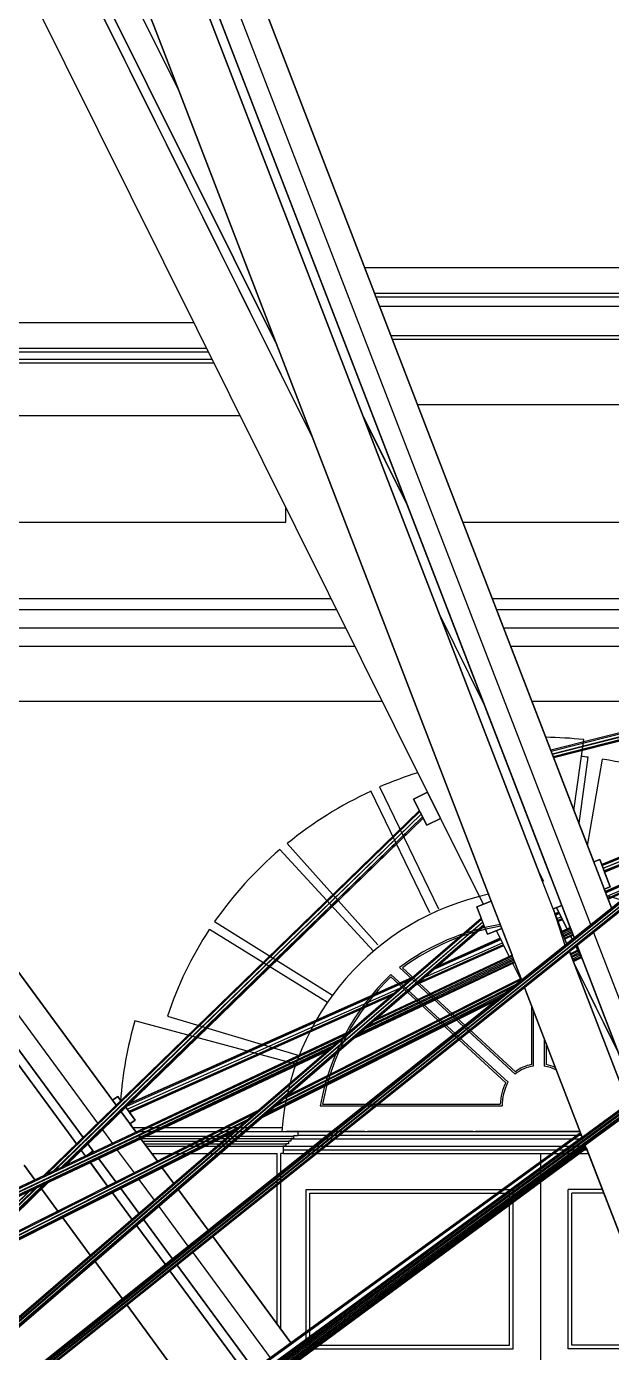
# Model space of a CAD drawing. Extents: x -43 to 90, y 6 to 81.
# Drawn here: x -23.584 to -21.988, y 70.085 to 73.705 of the extents above; entities that cross this region are included whole.
import ezdxf

# ---------------------------------------------------------------- set-up
doc = ezdxf.new("R2010")
doc.units = 0
doc.header["$LTSCALE"] = 0.1
doc.header["$MEASUREMENT"] = 0
doc.layers.add('cobertura nova', color=4, linetype='CONTINUOUS')
doc.layers.add('visto', color=9, linetype='CONTINUOUS')

msp = doc.modelspace()

# ---------------------------------------------------------------- linework, layer by layer
at = {"layer": 'cobertura nova'}
for p, q in [((-23.1703, 73.5334), (-23.4456, 74.0869)), ((-22.9007, 72.8339), (-23.5083, 74.0558)), ((-23.5083, 74.0558), (-22.9007, 72.8339)), ((-22.8045, 72.5844), (-23.495, 73.973)), ((-23.495, 73.973), (-22.8044, 72.5841)), ((-22.4898, 71.6145), (-23.6293, 73.9062)), ((-22.9856, 73.8872), (-21.9878, 71.2988)), ((-22.9856, 73.8872), (-21.9878, 71.2988)), ((-21.9878, 71.2988), (-22.9856, 73.8872)), ((-21.9878, 71.2988), (-22.9856, 73.8872)), ((-22.9856, 73.8872), (-21.9878, 71.2988)), ((-22.9856, 73.8872), (-21.9878, 71.2988)), ((-21.9878, 71.2988), (-22.9856, 73.8872)), ((-22.9856, 73.8872), (-21.9878, 71.2988)), ((-22.9856, 73.8872), (-21.9878, 71.2988)), ((-21.9878, 71.2988), (-22.9856, 73.8872)), ((-21.9878, 71.2988), (-22.9856, 73.8872)), ((-22.9856, 73.8872), (-22.0362, 71.4244)), ((-22.9856, 73.8872), (-22.0362, 71.4244)), ((-22.0362, 71.4244), (-22.9856, 73.8872)), ((-22.9856, 73.8872), (-22.0362, 71.4244)), ((-22.9856, 73.8872), (-22.0362, 71.4244)), ((-22.0362, 71.4244), (-22.9856, 73.8872)), ((-22.0362, 71.4244), (-22.9856, 73.8872)), ((-22.0362, 71.4244), (-22.9856, 73.8872)), ((-22.9856, 73.8872), (-22.0362, 71.4244)), ((-22.9856, 73.8872), (-22.0362, 71.4244)), ((-22.0362, 71.4244), (-22.9856, 73.8872)), ((-22.0362, 71.4244), (-22.9856, 73.8872)), ((-22.9856, 73.8872), (-22.0362, 71.4244)), ((-22.9856, 73.8872), (-22.0362, 71.4244)), ((-22.0362, 71.4244), (-22.9856, 73.8872)), ((-22.9856, 73.8872), (-22.0362, 71.4244)), ((-22.9856, 73.8872), (-22.0362, 71.4244)), ((-22.0362, 71.4244), (-22.9856, 73.8872)), ((-22.0362, 71.4244), (-22.9856, 73.8872)), ((-22.9856, 73.8872), (-22.0362, 71.4244)), ((-22.0362, 71.4244), (-22.9856, 73.8872)), ((-22.0362, 71.4244), (-22.9856, 73.8872)), ((-22.0362, 71.4244), (-22.9856, 73.8872)), ((-22.9856, 73.8872), (-22.0362, 71.4244)), ((-22.0362, 71.4244), (-22.9856, 73.8872)), ((-22.9856, 73.8872), (-21.9878, 71.2988)), ((-22.9856, 73.8872), (-22.0362, 71.4244)), ((-21.9878, 71.2988), (-22.9856, 73.8872)), ((-21.9878, 71.2988), (-22.9856, 73.8872)), ((-22.9856, 73.8872), (-21.9878, 71.2988)), ((-22.9856, 73.8872), (-21.9878, 71.2988)), ((-21.9878, 71.2988), (-22.9856, 73.8872)), ((-23.051, 73.862), (-22.0452, 71.253)), ((-22.0899, 71.2173), (-23.1019, 73.8424)), ((-22.1525, 71.3796), (-23.1019, 73.8424)), ((-23.1019, 73.8424), (-22.0899, 71.2173)), ((-23.1019, 73.8424), (-22.0899, 71.2173)), ((-22.0899, 71.2173), (-23.1019, 73.8424)), ((-23.1019, 73.8424), (-22.1525, 71.3796)), ((-23.2364, 73.7048), (-23.2652, 73.7794)), ((-23.2652, 73.7794), (-23.2364, 73.7048)), ((-23.2364, 73.7048), (-23.2652, 73.7794)), ((-22.1758, 71.3706), (-23.0964, 73.7587)), ((-23.0964, 73.7587), (-22.1758, 71.3706)), ((-22.3158, 71.3167), (-23.2364, 73.7048)), ((-22.3158, 71.3167), (-23.2364, 73.7048)), ((-23.2364, 73.7048), (-22.3158, 71.3167)), ((-22.3158, 71.3167), (-23.2364, 73.7048)), ((-23.3396, 70.7598), (-24.9133, 72.8995)), ((-23.3396, 70.7598), (-24.9133, 72.8995)), ((-23.3396, 70.7598), (-24.9133, 72.8995)), ((-24.9133, 72.8995), (-23.3396, 70.7598)), ((-24.9133, 72.8995), (-23.3396, 70.7598)), ((-24.9133, 72.8995), (-23.3495, 70.7732)), ((-24.9133, 72.8995), (-23.3495, 70.7732)), ((-24.9133, 72.8995), (-23.3396, 70.7598)), ((-23.3396, 70.7598), (-24.9133, 72.8995)), ((-24.9133, 72.8995), (-23.3396, 70.7598)), ((-24.9133, 72.8995), (-23.3396, 70.7598)), ((-23.3396, 70.7598), (-24.9133, 72.8995)), ((-23.3495, 70.7732), (-24.9133, 72.8995)), ((-23.3396, 70.7598), (-24.9132, 72.8995)), ((-23.3396, 70.7598), (-24.9132, 72.8995)), ((-24.9132, 72.8995), (-23.3396, 70.7598)), ((-24.9132, 72.8995), (-23.3396, 70.7598)), ((-23.3495, 70.7732), (-24.9132, 72.8995)), ((-24.9132, 72.8995), (-23.3495, 70.7732)), ((-24.9132, 72.8995), (-23.3495, 70.7732)), ((-24.9132, 72.8995), (-23.3495, 70.7732)), ((-23.3495, 70.7732), (-24.9132, 72.8995)), ((-24.9132, 72.8995), (-23.3495, 70.7732)), ((-23.3495, 70.7732), (-24.9132, 72.8995)), ((-23.3495, 70.7732), (-24.9132, 72.8995)), ((-24.9132, 72.8995), (-23.3495, 70.7732)), ((-24.9132, 72.8995), (-23.3495, 70.7732)), ((-24.9132, 72.8995), (-23.3495, 70.7732)), ((-24.9132, 72.8995), (-23.3495, 70.7732)), ((-23.3495, 70.7732), (-24.9132, 72.8995)), ((-24.9132, 72.8995), (-23.3495, 70.7732)), ((-24.9132, 72.8995), (-23.3495, 70.7732)), ((-23.3495, 70.7732), (-24.9132, 72.8995)), ((-23.3495, 70.7732), (-24.9132, 72.8995)), ((-24.9132, 72.8995), (-23.3495, 70.7732)), ((-23.3495, 70.7732), (-24.9132, 72.8995)), ((-23.3495, 70.7732), (-24.9132, 72.8995)), ((-24.9132, 72.8995), (-23.3495, 70.7732)), ((-23.3495, 70.7732), (-24.9132, 72.8995)), ((-24.9132, 72.8995), (-23.3495, 70.7732)), ((-24.9132, 72.8995), (-23.3495, 70.7732)), ((-23.3495, 70.7732), (-24.9132, 72.8995)), ((-23.3495, 70.7732), (-24.9132, 72.8995)), ((-23.3495, 70.7732), (-24.9132, 72.8995)), ((-24.9697, 72.858), (-23.3903, 70.7105)), ((-25.0136, 72.8257), (-23.4298, 70.6721)), ((-23.4298, 70.6721), (-25.0136, 72.8257)), ((-23.47, 70.6846), (-24.9864, 72.7464)), ((-24.9864, 72.7464), (-23.47, 70.6846)), ((-23.47, 70.6846), (-24.9864, 72.7464)), ((-24.9864, 72.7464), (-23.47, 70.6846)), ((-24.9863, 72.7465), (-23.47, 70.6846)), ((-23.47, 70.6846), (-24.9863, 72.7464)), ((-23.47, 70.6846), (-24.9863, 72.7464)), ((-24.9863, 72.7464), (-23.47, 70.6846)), ((-22.6654, 72.6406), (-22.5463, 72.4012)), ((-22.6654, 72.6406), (-22.5463, 72.4012)), ((-22.6654, 72.6406), (-22.5463, 72.4012)), ((-22.5463, 72.4012), (-22.6654, 72.6406)), ((-22.5463, 72.4012), (-22.6654, 72.6406)), ((-22.5463, 72.4012), (-22.6654, 72.6405)), ((-22.6653, 72.6405), (-22.5463, 72.4011)), ((-22.6653, 72.6405), (-22.5463, 72.4011)), ((-22.5463, 72.4011), (-22.6653, 72.6405)), ((-22.6653, 72.6405), (-22.5463, 72.4011)), ((-22.6653, 72.6405), (-22.5463, 72.4011)), ((-22.5463, 72.4011), (-22.6653, 72.6405)), ((-22.5463, 72.4011), (-22.6653, 72.6405)), ((-22.6653, 72.6405), (-22.5463, 72.4011)), ((-22.6653, 72.6405), (-22.5463, 72.4011)), ((-22.5463, 72.4011), (-22.6653, 72.6405)), ((-22.5463, 72.4011), (-22.6653, 72.6405)), ((-22.6653, 72.6405), (-22.5463, 72.4012)), ((-22.6653, 72.6404), (-22.5462, 72.401)), ((-22.5462, 72.401), (-22.6653, 72.6404)), ((-22.6653, 72.6404), (-22.5462, 72.401)), ((-22.6653, 72.6404), (-22.5462, 72.401)), ((-22.5462, 72.401), (-22.6653, 72.6404)), ((-22.5462, 72.401), (-22.6653, 72.6404)), ((-22.6653, 72.6404), (-22.5463, 72.401)), ((-22.6653, 72.6404), (-22.5463, 72.401)), ((-22.5463, 72.401), (-22.6653, 72.6404)), ((-22.6653, 72.6404), (-22.5463, 72.401)), ((-22.6653, 72.6404), (-22.5463, 72.401)), ((-22.5463, 72.401), (-22.6653, 72.6404)), ((-22.5463, 72.4011), (-22.6653, 72.6404)), ((-22.6653, 72.6403), (-22.5462, 72.4009)), ((-22.5462, 72.4009), (-22.6653, 72.6403)), ((-22.5462, 72.4009), (-22.6653, 72.6403)), ((-22.6653, 72.6403), (-22.5462, 72.4009)), ((-22.5462, 72.4009), (-22.6653, 72.6403)), ((-22.6653, 72.6403), (-22.5462, 72.401)), ((-22.5462, 72.4009), (-22.6652, 72.6403)), ((-22.6652, 72.6403), (-22.5462, 72.4009)), ((-22.6653, 72.6403), (-22.5462, 72.4009)), ((-22.5462, 72.4009), (-22.6652, 72.6403)), ((-22.5462, 72.4008), (-22.6652, 72.6402)), ((-22.5462, 72.4008), (-22.6652, 72.6402)), ((-22.6652, 72.6402), (-22.5462, 72.4008)), ((-19.9047, 72.2566), (-25.3363, 68.2776)), ((-25.3363, 68.2776), (-19.9043, 72.2529)), ((-25.3328, 68.2764), (-19.9042, 72.2529)), ((-25.3328, 68.2764), (-19.9031, 72.244)), ((-25.3244, 68.2734), (-19.9031, 72.2438)), ((-25.3244, 68.2734), (-19.902, 72.235)), ((-25.316, 68.2703), (-19.902, 72.2348)), ((-19.9013, 72.2313), (-25.316, 68.2703)), ((-19.9012, 72.2313), (-25.3125, 68.2691)), ((-25.3125, 68.2691), (-19.9012, 72.2313)), ((-25.6505, 68.372), (-21.011, 72.0795)), ((-25.6475, 68.3709), (-21.0109, 72.0794)), ((-25.647, 68.3707), (-21.0103, 72.0758)), ((-25.6397, 68.3681), (-21.0103, 72.0758)), ((-22.3359, 71.8553), (-22.4549, 72.0947)), ((-25.6384, 68.3676), (-21.0088, 72.0669)), ((-21.0088, 72.0669), (-25.6312, 68.365)), ((-21.0073, 72.0581), (-25.6299, 68.3645)), ((-21.0073, 72.0581), (-25.6268, 68.3635)), ((-21.0066, 72.0544), (-25.6263, 68.3633)), ((-21.1249, 71.9884), (-22.1536, 71.729)), ((-22.1525, 71.726), (-21.1283, 71.9857)), ((-21.1309, 71.9836), (-22.1524, 71.7259)), ((-21.1391, 71.977), (-22.1496, 71.7186)), ((-22.1495, 71.7184), (-21.1454, 71.972)), ((-21.1538, 71.9653), (-22.1467, 71.7112)), ((-22.1467, 71.711), (-21.16, 71.9604)), ((-21.1635, 71.9576), (-22.1455, 71.708)), ((-21.166, 71.9556), (-22.1455, 71.7079)), ((-21.166, 71.9556), (-22.1455, 71.7079)), ((-22.5277, 71.5956), (-22.4897, 71.6145)), ((-22.4897, 71.6145), (-22.5277, 71.5956)), ((-22.4897, 71.6145), (-22.4541, 71.5429)), ((-22.4541, 71.5429), (-22.4897, 71.6145)), ((-22.4897, 71.6145), (-22.4897, 71.6145)), ((-22.4897, 71.6145), (-22.4541, 71.5429)), ((-22.1068, 71.6075), (-22.0362, 71.4244)), ((-22.4921, 71.524), (-22.5277, 71.5956)), ((-22.5277, 71.5956), (-22.5277, 71.5956)), ((-22.5277, 71.5956), (-22.4921, 71.524)), ((-23.5376, 70.5672), (-22.5122, 71.5644)), ((-22.5107, 71.5614), (-23.531, 70.5703)), ((-23.5287, 70.5715), (-22.5107, 71.5614)), ((-22.507, 71.5541), (-23.5127, 70.579)), ((-22.507, 71.5541), (-23.5071, 70.5816)), ((-22.5034, 71.5468), (-23.4909, 70.5892)), ((-23.4854, 70.5918), (-22.5034, 71.5468)), ((-22.5019, 71.5438), (-23.4787, 70.595)), ((-22.5019, 71.5438), (-23.4765, 70.5961)), ((-22.4541, 71.5429), (-22.4921, 71.524)), ((-22.4541, 71.5429), (-22.4921, 71.524)), ((-22.4921, 71.524), (-22.4541, 71.5429)), ((-22.3375, 71.3083), (-22.4541, 71.5429)), ((-21.6557, 71.5642), (-22.0145, 71.4171)), ((-22.0145, 71.417), (-21.6573, 71.563)), ((-22.0133, 71.414), (-21.6648, 71.557)), ((-22.0133, 71.4139), (-21.6684, 71.5541)), ((-22.0105, 71.4067), (-21.6866, 71.5396)), ((-22.0105, 71.4066), (-21.69, 71.5368)), ((-22.4921, 71.524), (-22.4921, 71.524)), ((-22.4921, 71.524), (-22.4921, 71.524)), ((-22.0077, 71.3993), (-21.7084, 71.5221)), ((-21.7098, 71.521), (-22.0076, 71.3993)), ((-21.7175, 71.5149), (-22.0065, 71.3963)), ((-22.0065, 71.3963), (-21.7175, 71.5148)), ((-22.0198, 71.4308), (-22.0362, 71.4244)), ((-22.0362, 71.4244), (-22.0198, 71.4308)), ((-22.0362, 71.4244), (-22.0198, 71.4308)), ((-22.0198, 71.4308), (-22.0198, 71.4308)), ((-22.0198, 71.4308), (-22.0198, 71.4308)), ((-22.0198, 71.4308), (-21.991, 71.3561)), ((-22.0145, 71.4171), (-22.0198, 71.4308)), ((-22.0198, 71.4308), (-22.0198, 71.4308)), ((-21.991, 71.3561), (-22.0198, 71.4308)), ((-22.0198, 71.4308), (-22.0145, 71.4171)), ((-22.0198, 71.4308), (-22.0198, 71.4308)), ((-22.0198, 71.4308), (-22.0198, 71.4308)), ((-22.0198, 71.4308), (-22.0198, 71.4308)), ((-22.0198, 71.4308), (-22.0145, 71.4171)), ((-22.0145, 71.4171), (-22.0198, 71.4308)), ((-22.0198, 71.4308), (-22.0145, 71.4171)), ((-22.0198, 71.4308), (-22.0198, 71.4308)), ((-22.0198, 71.4308), (-22.0198, 71.4308)), ((-22.0198, 71.4308), (-22.0198, 71.4308)), ((-22.0145, 71.4171), (-22.0198, 71.4308)), ((-22.1735, 71.3715), (-22.1853, 71.3952)), ((-22.1853, 71.3952), (-22.1735, 71.3715)), ((-21.991, 71.3561), (-22.0065, 71.3963)), ((-22.0065, 71.3963), (-21.991, 71.3561)), ((-22.0065, 71.3963), (-21.991, 71.3561)), ((-21.991, 71.3561), (-22.0065, 71.3963)), ((-22.0065, 71.3963), (-21.991, 71.3561)), ((-21.991, 71.3561), (-22.0065, 71.3963)), ((-21.8408, 71.4163), (-22.0049, 71.3432)), ((-22.0044, 71.342), (-21.845, 71.4129)), ((-22.0037, 71.3401), (-21.8508, 71.4083)), ((-22.1471, 71.296), (-22.1758, 71.3706)), ((-21.991, 71.3561), (-22.0075, 71.3498)), ((-21.991, 71.3561), (-22.0075, 71.3498)), ((-22.0075, 71.3498), (-21.991, 71.3561)), ((-22.0075, 71.3498), (-21.991, 71.3561)), ((-21.991, 71.3561), (-22.0075, 71.3498)), ((-22.0075, 71.3498), (-21.991, 71.3561)), ((-21.9998, 71.3301), (-21.885, 71.381)), ((-21.9981, 71.3255), (-21.8993, 71.3696)), ((-21.9034, 71.3663), (-21.9976, 71.3244)), ((-21.9969, 71.3225), (-21.9094, 71.3615)), ((-21.9094, 71.3615), (-21.9969, 71.3225)), ((-21.991, 71.3561), (-21.991, 71.3561)), ((-21.991, 71.3561), (-21.991, 71.3561)), ((-21.991, 71.3561), (-21.991, 71.3561)), ((-22.3553, 71.3014), (-22.3158, 71.3167)), ((-22.3158, 71.3167), (-22.3553, 71.3014)), ((-22.3553, 71.3014), (-22.3158, 71.3167)), ((-22.3158, 71.3167), (-22.3158, 71.3167)), ((-22.287, 71.242), (-22.3158, 71.3167)), ((-22.287, 71.242), (-22.3158, 71.3167)), ((-22.3158, 71.3167), (-22.3158, 71.3167)), ((-22.3158, 71.3167), (-22.3158, 71.3167)), ((-22.3158, 71.3167), (-22.3158, 71.3167)), ((-22.3158, 71.3167), (-22.3158, 71.3167)), ((-22.3158, 71.3167), (-22.3158, 71.3167)), ((-22.3158, 71.3167), (-22.287, 71.242)), ((-22.3158, 71.3167), (-22.3158, 71.3167)), ((-22.3158, 71.3167), (-22.3158, 71.3167)), ((-22.0075, 71.3498), (-21.9878, 71.2988)), ((-22.0075, 71.3498), (-21.9878, 71.2988)), ((-21.9878, 71.2988), (-22.0075, 71.3498)), ((-22.0075, 71.3498), (-21.9878, 71.2988)), ((-22.0075, 71.3498), (-21.9878, 71.2988)), ((-21.9878, 71.2988), (-22.0075, 71.3498)), ((-21.9878, 71.2988), (-22.0075, 71.3498)), ((-21.9878, 71.2988), (-22.0075, 71.3498)), ((-22.0075, 71.3498), (-21.9878, 71.2988)), ((-22.0075, 71.3498), (-21.9878, 71.2988)), ((-21.9878, 71.2988), (-22.0075, 71.3498)), ((-21.9878, 71.2988), (-22.0075, 71.3498)), ((-22.0075, 71.3498), (-21.9878, 71.2988)), ((-22.0075, 71.3498), (-21.9878, 71.2988)), ((-21.9878, 71.2988), (-22.0075, 71.3498)), ((-22.0075, 71.3498), (-21.9878, 71.2988)), ((-22.0075, 71.3498), (-21.9878, 71.2988)), ((-21.9878, 71.2988), (-22.0075, 71.3498)), ((-21.9878, 71.2988), (-22.0075, 71.3498)), ((-22.0075, 71.3498), (-21.9878, 71.2988)), ((-22.0075, 71.3498), (-21.9878, 71.2988)), ((-21.9878, 71.2988), (-22.0075, 71.3498)), ((-21.9878, 71.2988), (-22.0075, 71.3498)), ((-21.9878, 71.2989), (-22.0074, 71.3498)), ((-22.0074, 71.3498), (-21.9878, 71.2989)), ((-21.9878, 71.2989), (-22.0074, 71.3498)), ((-22.0074, 71.3498), (-21.9878, 71.2989)), ((-22.3266, 71.2268), (-22.3553, 71.3014)), ((-22.3553, 71.3014), (-22.3434, 71.2706)), ((-22.1237, 71.305), (-22.1471, 71.296)), ((-22.1471, 71.296), (-22.1237, 71.305)), ((-22.1471, 71.296), (-22.1471, 71.296)), ((-22.1104, 71.2009), (-22.1471, 71.296)), ((-22.1471, 71.296), (-22.1152, 71.197)), ((-22.147, 71.296), (-22.1471, 71.296)), ((-22.1237, 71.305), (-22.147, 71.296)), ((-22.1237, 71.305), (-22.147, 71.296)), ((-22.147, 71.296), (-22.1237, 71.305)), ((-22.147, 71.296), (-22.1237, 71.305)), ((-22.147, 71.296), (-22.147, 71.296)), ((-22.147, 71.296), (-22.147, 71.296)), ((-22.147, 71.296), (-22.147, 71.296)), ((-22.147, 71.296), (-22.147, 71.296)), ((-22.1104, 71.2009), (-22.147, 71.296)), ((-22.147, 71.296), (-22.147, 71.296)), ((-22.147, 71.296), (-22.1231, 71.234)), ((-22.147, 71.296), (-22.147, 71.296)), ((-22.147, 71.296), (-22.147, 71.296)), ((-22.1314, 71.2868), (-22.1417, 71.2822)), ((-22.1413, 71.2811), (-22.1309, 71.2858)), ((-22.1405, 71.2791), (-22.1299, 71.2839)), ((-22.1085, 71.2409), (-22.1377, 71.2996)), ((-22.1377, 71.2996), (-22.1085, 71.2409)), ((-22.1005, 71.2446), (-22.1237, 71.305)), ((-22.1237, 71.305), (-22.1005, 71.2446)), ((-25.6892, 68.3859), (-22.3434, 71.2706)), ((-22.3422, 71.2674), (-25.6886, 68.3857)), ((-25.6857, 68.3846), (-22.3422, 71.2674)), ((-22.3392, 71.2597), (-25.6842, 68.3841)), ((-22.3392, 71.2596), (-25.6773, 68.3816)), ((-22.3362, 71.2519), (-25.6757, 68.381)), ((-22.3362, 71.2519), (-25.6689, 68.3786)), ((-22.335, 71.2487), (-25.6682, 68.3783)), ((-22.335, 71.2487), (-25.6654, 68.3773)), ((-22.7029, 70.9607), (-22.3434, 71.2706)), ((-22.335, 71.2487), (-22.3266, 71.2268)), ((-22.1368, 71.2694), (-22.1252, 71.2745)), ((-22.1349, 71.2645), (-22.1229, 71.2698)), ((-22.1224, 71.2689), (-22.1345, 71.2635)), ((-22.1337, 71.2615), (-22.1215, 71.2669)), ((-22.1215, 71.2669), (-22.1337, 71.2615)), ((-22.1005, 71.2446), (-22.1231, 71.234)), ((-22.1225, 71.2324), (-22.0999, 71.2431)), ((-22.47, 71.1323), (-22.2899, 71.2126)), ((-22.4636, 71.1378), (-22.2909, 71.2146)), ((-22.2913, 71.2155), (-22.4615, 71.1396)), ((-22.3266, 71.2268), (-22.3266, 71.2268)), ((-22.3266, 71.2268), (-22.3266, 71.2268)), ((-22.3266, 71.2268), (-22.3266, 71.2268)), ((-22.287, 71.242), (-22.3266, 71.2268)), ((-22.3266, 71.2268), (-22.287, 71.242)), ((-22.287, 71.242), (-22.3266, 71.2268)), ((-22.2669, 71.1662), (-22.3017, 71.2364)), ((-22.2871, 71.242), (-22.2871, 71.242)), ((-22.2871, 71.242), (-22.2592, 71.1698)), ((-22.2333, 71.1027), (-22.287, 71.242)), ((-22.2592, 71.1698), (-22.2871, 71.242)), ((-22.2592, 71.1698), (-22.287, 71.242)), ((-22.0993, 71.2416), (-22.122, 71.2309)), ((-22.0978, 71.2378), (-22.1205, 71.2271)), ((-22.1191, 71.2236), (-22.0965, 71.2343)), ((-22.095, 71.2305), (-22.1176, 71.2197)), ((-22.1163, 71.2163), (-22.0937, 71.227)), ((-22.0931, 71.2254), (-22.1157, 71.2147)), ((-22.0925, 71.224), (-22.1151, 71.2133)), ((-22.0925, 71.224), (-22.1151, 71.2133)), ((-22.1151, 71.2133), (-22.1104, 71.2009)), ((-22.1104, 71.2009), (-22.0948, 71.2133)), ((-22.0948, 71.2133), (-22.0987, 71.221)), ((-22.0987, 71.221), (-22.0948, 71.2133)), ((-22.0899, 71.2173), (-22.0925, 71.224)), ((-22.0925, 71.224), (-22.0899, 71.2173)), ((-22.0368, 71.2313), (-21.8755, 70.8129)), ((-22.2592, 71.1698), (-22.6281, 70.9959)), ((-22.5198, 71.0894), (-22.2815, 71.1956)), ((-22.2815, 71.1956), (-22.5198, 71.0894)), ((-22.2825, 71.1977), (-22.5132, 71.095)), ((-22.5112, 71.0967), (-22.2829, 71.1985)), ((-22.4955, 71.1103), (-22.2854, 71.2035)), ((-21.942, 70.7641), (-22.102, 71.1792)), ((-21.942, 70.7642), (-22.102, 71.1792)), ((-22.102, 71.1792), (-21.9422, 70.7646)), ((-22.0798, 71.1831), (-22.0997, 71.1731)), ((-22.099, 71.1715), (-22.079, 71.1815)), ((-22.0784, 71.1802), (-22.0985, 71.1701)), ((-22.0765, 71.1765), (-22.097, 71.1661)), ((-22.0749, 71.1732), (-22.0957, 71.1628)), ((-22.0662, 71.1558), (-22.0847, 71.193)), ((-22.0847, 71.193), (-22.0662, 71.1558)), ((-21.9213, 70.7798), (-22.0816, 71.1955)), ((-22.0816, 71.1955), (-21.9213, 70.7798)), ((-21.9211, 70.7794), (-22.0816, 71.1955)), ((-22.0816, 71.1955), (-21.9211, 70.7794)), ((-22.0816, 71.1955), (-21.9211, 70.7794)), ((-21.9211, 70.7794), (-22.0816, 71.1955)), ((-22.2512, 71.1491), (-22.6907, 70.942)), ((-22.2512, 71.1491), (-22.6907, 70.942)), ((-22.2517, 71.1505), (-22.6876, 70.9447)), ((-22.6815, 70.9499), (-22.2524, 71.1522)), ((-22.2536, 71.1554), (-22.674, 70.9564)), ((-22.6594, 70.969), (-22.2552, 71.1595)), ((-22.2564, 71.1627), (-22.6517, 70.9756)), ((-22.258, 71.1668), (-22.6373, 70.988)), ((-22.6341, 70.9908), (-22.2585, 71.1681)), ((-22.2347, 71.1016), (-22.257, 71.1464)), ((-22.2333, 71.1027), (-22.2512, 71.1491)), ((-22.2512, 71.1491), (-22.2333, 71.1027)), ((-22.2333, 71.1027), (-22.2512, 71.1491)), ((-22.073, 71.1695), (-22.0941, 71.1588)), ((-22.0928, 71.1554), (-22.0714, 71.1662)), ((-22.0706, 71.1647), (-22.0922, 71.1538)), ((-22.07, 71.1633), (-22.0917, 71.1524)), ((-22.0917, 71.1524), (-22.07, 71.1633)), ((-21.9701, 70.9063), (-22.0891, 71.1457)), ((-21.9699, 70.906), (-22.089, 71.1454)), ((-23.3104, 70.7576), (-22.5402, 71.1009)), ((-23.3037, 70.7641), (-22.5337, 71.1066)), ((-22.5317, 71.1083), (-23.3036, 70.7641)), ((-22.2348, 71.1017), (-22.8828, 70.7764)), ((-22.88, 70.7788), (-22.2354, 71.1029)), ((-22.2362, 71.1046), (-22.8727, 70.785)), ((-23.3099, 70.7491), (-22.5653, 71.0793)), ((-23.3052, 70.7427), (-22.5815, 71.0654)), ((-22.5833, 71.0638), (-23.3052, 70.7427)), ((-22.2808, 71.0648), (-22.9249, 70.7401)), ((-22.2636, 71.0785), (-22.907, 70.7555)), ((-22.2511, 71.0884), (-22.9005, 70.7611)), ((-22.0676, 70.6727), (-22.225, 71.081)), ((-22.225, 71.081), (-22.0676, 70.6727)), ((-22.0674, 70.6723), (-22.2249, 71.081)), ((-22.0676, 70.6727), (-22.2249, 71.081)), ((-23.6919, 69.9371), (-22.3052, 71.0452)), ((-23.3032, 70.74), (-22.59, 71.058)), ((-22.59, 71.058), (-23.3032, 70.74)), ((-22.3052, 71.0452), (-22.9413, 70.7259)), ((-22.9413, 70.7259), (-22.3052, 71.0452)), ((-22.3002, 71.0492), (-22.9387, 70.7282)), ((-22.9313, 70.7346), (-22.293, 71.055)), ((-22.7029, 70.9607), (-24.116, 70.2946)), ((-24.1131, 70.2924), (-22.709, 70.9554)), ((-22.7121, 70.9528), (-24.1131, 70.2924)), ((-22.7269, 70.94), (-24.1063, 70.287)), ((-24.1063, 70.287), (-22.7342, 70.9337)), ((-22.7492, 70.9208), (-24.0995, 70.2816)), ((-24.0994, 70.2816), (-22.7563, 70.9146)), ((-22.7625, 70.9093), (-24.0966, 70.2793)), ((-22.7655, 70.9067), (-24.0966, 70.2793)), ((-22.7655, 70.9067), (-24.0966, 70.2793)), ((-23.7953, 70.0188), (-22.7655, 70.9067)), ((-23.3353, 70.7837), (-23.3495, 70.7732)), ((-23.3495, 70.7732), (-23.3353, 70.7837)), ((-23.3353, 70.7837), (-23.3353, 70.7837)), ((-23.3353, 70.7837), (-23.3353, 70.7837)), ((-23.3268, 70.7722), (-23.3353, 70.7837)), ((-23.3353, 70.7837), (-23.3268, 70.7722)), ((-23.3268, 70.7722), (-23.3353, 70.7837)), ((-23.3353, 70.7837), (-23.3268, 70.7722)), ((-23.3268, 70.7722), (-23.3353, 70.7837)), ((-23.3353, 70.7837), (-23.3353, 70.7837)), ((-23.3353, 70.7837), (-23.3268, 70.7722)), ((-23.3268, 70.7722), (-23.3353, 70.7837)), ((-22.9639, 70.7356), (-23.7267, 70.3527)), ((-23.7261, 70.3533), (-22.9614, 70.7379)), ((-22.9539, 70.7443), (-23.719, 70.3602)), ((-23.2854, 70.6861), (-23.3265, 70.7419)), ((-23.2854, 70.6861), (-23.3265, 70.7419)), ((-23.2854, 70.6861), (-23.3265, 70.7419)), ((-23.3265, 70.7419), (-23.2854, 70.6861)), ((-23.3265, 70.7419), (-23.2854, 70.6861)), ((-23.2854, 70.6861), (-23.3265, 70.7419)), ((-23.2854, 70.6861), (-23.3265, 70.7419)), ((-23.3265, 70.7419), (-23.2854, 70.6861)), ((-23.3265, 70.7419), (-23.2854, 70.6861)), ((-23.3265, 70.7419), (-23.2854, 70.6861)), ((-23.2854, 70.6861), (-23.3265, 70.7419)), ((-23.3265, 70.7419), (-23.2854, 70.6861)), ((-23.3265, 70.7419), (-23.2854, 70.6861)), ((-23.2854, 70.6861), (-23.3265, 70.7419)), ((-23.2879, 70.7192), (-23.3137, 70.7543)), ((-23.3137, 70.7543), (-23.2879, 70.7192)), ((-23.2879, 70.7192), (-23.3032, 70.74)), ((-23.3032, 70.74), (-23.2879, 70.7192)), ((-23.2879, 70.7192), (-23.3032, 70.74)), ((-23.3032, 70.74), (-23.2879, 70.7192)), ((-23.2879, 70.7192), (-23.3032, 70.74)), ((-22.9881, 70.7148), (-23.7452, 70.3347)), ((-22.9821, 70.72), (-23.744, 70.3359)), ((-23.3021, 70.7088), (-23.2879, 70.7192)), ((-23.2879, 70.7192), (-23.3021, 70.7088)), ((-23.2879, 70.7192), (-23.3021, 70.7088)), ((-23.3021, 70.7088), (-23.2879, 70.7192)), ((-23.3021, 70.7088), (-23.2879, 70.7192)), ((-23.2879, 70.7192), (-23.3021, 70.7088)), ((-23.3021, 70.7088), (-23.2854, 70.6861)), ((-23.3021, 70.7088), (-23.2854, 70.6861)), ((-23.2854, 70.6861), (-23.3021, 70.7088)), ((-23.3021, 70.7088), (-23.2854, 70.6861)), ((-23.3021, 70.7088), (-23.2854, 70.6861)), ((-23.3021, 70.7088), (-23.2854, 70.6861)), ((-23.2854, 70.6861), (-23.3021, 70.7088)), ((-23.3021, 70.7088), (-23.2854, 70.6861)), ((-23.2854, 70.6861), (-23.3021, 70.7088)), ((-23.2854, 70.6861), (-23.3021, 70.7088)), ((-23.3021, 70.7088), (-23.2854, 70.6861)), ((-23.3021, 70.7088), (-23.2854, 70.6861)), ((-23.2854, 70.6861), (-23.3021, 70.7088)), ((-23.3021, 70.7088), (-23.2854, 70.6861)), ((-23.3021, 70.7088), (-23.2854, 70.6861)), ((-23.2854, 70.6861), (-23.3021, 70.7088)), ((-23.3021, 70.7088), (-23.2854, 70.6861)), ((-23.3021, 70.7088), (-23.2854, 70.6861)), ((-23.2854, 70.6861), (-23.3021, 70.7088)), ((-23.2854, 70.6861), (-23.3021, 70.7088)), ((-23.3021, 70.7088), (-23.2854, 70.6861)), ((-23.2854, 70.6861), (-23.3021, 70.7088)), ((-23.2854, 70.6861), (-23.3021, 70.7088)), ((-23.3021, 70.7088), (-23.2854, 70.6861)), ((-23.2854, 70.6861), (-23.3021, 70.7088)), ((-23.3021, 70.7088), (-23.2854, 70.6861)), ((-23.3021, 70.7088), (-23.2854, 70.6861)), ((-23.2854, 70.6861), (-23.3021, 70.7088)), ((-23.2854, 70.6861), (-23.3021, 70.7088)), ((-23.2854, 70.6861), (-23.3021, 70.7088)), ((-23.2879, 70.7192), (-23.2879, 70.7192)), ((-23.2879, 70.7192), (-23.2879, 70.7192)), ((-23.2879, 70.7192), (-23.2879, 70.7192)), ((-23.2879, 70.7192), (-23.2879, 70.7192)), ((-23.0224, 70.6852), (-23.7714, 70.3093)), ((-23.7714, 70.3092), (-23.0224, 70.6852)), ((-23.02, 70.6873), (-23.7709, 70.3097)), ((-23.7637, 70.3167), (-23.0124, 70.6939)), ((-23.0065, 70.6989), (-23.7626, 70.3178)), ((-23.47, 70.6846), (-23.4479, 70.6545)), ((-23.47, 70.6846), (-23.47, 70.6846)), ((-23.4479, 70.6545), (-23.47, 70.6846)), ((-23.47, 70.6846), (-23.47, 70.6846)), ((-23.47, 70.6846), (-23.47, 70.6846)), ((-23.47, 70.6846), (-23.4479, 70.6545)), ((-22.0722, 70.6848), (-23.41, 69.7144)), ((-23.4091, 69.7136), (-22.0715, 70.6829)), ((-23.4074, 69.7123), (-22.071, 70.6817)), ((-22.0676, 70.6727), (-23.3938, 69.7015)), ((-23.3772, 70.6926), (-23.35, 70.6557)), ((-23.2721, 70.6679), (-23.2273, 70.607)), ((-23.2721, 70.668), (-23.2273, 70.6071)), ((-23.2721, 70.668), (-23.2273, 70.6071)), ((-23.2273, 70.6071), (-23.2721, 70.668)), ((-23.2721, 70.668), (-23.2273, 70.6071)), ((-23.2273, 70.6071), (-23.2721, 70.668)), ((-23.2273, 70.6071), (-23.2721, 70.668)), ((-23.2721, 70.668), (-23.2273, 70.6071)), ((-23.2721, 70.668), (-23.2273, 70.6071)), ((-23.2721, 70.6679), (-23.2273, 70.607)), ((-23.2273, 70.607), (-23.2721, 70.6679)), ((-23.2273, 70.607), (-23.2721, 70.6679)), ((-23.2721, 70.668), (-23.2273, 70.6071)), ((-23.2273, 70.6071), (-23.2721, 70.668)), ((-23.2721, 70.668), (-23.2273, 70.6071)), ((-23.2721, 70.668), (-23.2273, 70.6071)), ((-23.2273, 70.6071), (-23.2721, 70.668)), ((-23.2273, 70.6071), (-23.2721, 70.668)), ((-23.2273, 70.6071), (-23.2721, 70.668)), ((-23.2273, 70.607), (-23.2721, 70.6679)), ((-23.2273, 70.607), (-23.2721, 70.6679)), ((-23.2273, 70.607), (-23.2721, 70.6679)), ((-23.2721, 70.6679), (-23.2273, 70.607)), ((-23.2721, 70.6679), (-23.2273, 70.607)), ((-23.2273, 70.607), (-23.2721, 70.6679)), ((-23.2273, 70.607), (-23.2721, 70.6679)), ((-23.2721, 70.6679), (-23.2273, 70.607)), ((-23.2721, 70.6679), (-23.2273, 70.607)), ((-23.2721, 70.6679), (-23.2273, 70.607)), ((-23.2721, 70.6679), (-23.2273, 70.607)), ((-23.2273, 70.607), (-23.2721, 70.6679)), ((-23.2721, 70.6679), (-23.2273, 70.607)), ((-23.2273, 70.607), (-23.2721, 70.6679)), ((-23.2721, 70.6679), (-23.2273, 70.607)), ((-23.2721, 70.6679), (-23.2273, 70.607)), ((-23.2273, 70.607), (-23.2721, 70.6679)), ((-23.2273, 70.607), (-23.2721, 70.6679)), ((-23.2721, 70.6679), (-23.2273, 70.607)), ((-23.2721, 70.6679), (-23.2273, 70.607)), ((-23.2273, 70.607), (-23.2721, 70.6679)), ((-23.2721, 70.6679), (-23.2273, 70.607)), ((-23.2721, 70.6679), (-23.2273, 70.607)), ((-23.2273, 70.607), (-23.2721, 70.6679)), ((-23.2273, 70.607), (-23.2721, 70.6679)), ((-22.056, 70.6427), (-25.3008, 68.251)), ((-25.3008, 68.251), (-22.056, 70.6427)), ((-25.2999, 68.2646), (-22.0583, 70.6487)), ((-25.299, 68.2562), (-22.0572, 70.6458)), ((-22.0564, 70.6439), (-25.299, 68.2562)), ((-23.4348, 70.6366), (-23.4233, 70.6211)), ((-23.4348, 70.6366), (-23.4233, 70.6211)), ((-23.4233, 70.6211), (-23.4347, 70.6366)), ((-23.4025, 70.6349), (-23.4176, 70.6238)), ((-23.4176, 70.6238), (-23.4025, 70.6349)), ((-23.4025, 70.6349), (-23.4176, 70.6238)), ((-23.4176, 70.6238), (-23.4025, 70.6349)), ((-23.4025, 70.6349), (-23.4176, 70.6238)), ((-23.4176, 70.6238), (-23.4025, 70.6349)), ((-23.4167, 70.6542), (-23.4003, 70.632)), ((-23.4003, 70.632), (-23.4167, 70.6542)), ((-23.3366, 70.6375), (-23.2908, 70.5752)), ((-21.3376, 68.7793), (-22.0592, 70.6512)), ((-21.3377, 68.7793), (-22.056, 70.6427)), ((-22.056, 70.6427), (-21.3377, 68.7793)), ((-21.3376, 68.7793), (-22.056, 70.6427)), ((-23.5909, 70.5957), (-23.5616, 70.5559)), ((-23.5616, 70.5559), (-23.5909, 70.5957)), ((-23.3629, 70.539), (-23.41, 70.603)), ((-23.3629, 70.539), (-23.41, 70.603)), ((-23.3629, 70.539), (-23.41, 70.603)), ((-23.41, 70.603), (-23.3629, 70.539)), ((-23.41, 70.6029), (-23.3629, 70.539)), ((-23.3629, 70.539), (-23.41, 70.6029)), ((-23.4099, 70.603), (-23.3629, 70.539)), ((-23.3869, 70.6138), (-23.3403, 70.5503)), ((-23.3403, 70.5503), (-23.3869, 70.6138)), ((-23.2775, 70.5572), (-23.2362, 70.5009)), ((-23.183, 70.5468), (-23.214, 70.589)), ((-23.183, 70.5468), (-23.214, 70.589)), ((-23.183, 70.5468), (-23.214, 70.589)), ((-23.214, 70.589), (-23.183, 70.5468)), ((-23.214, 70.589), (-23.183, 70.5468)), ((-23.183, 70.5468), (-23.214, 70.589)), ((-23.183, 70.5468), (-23.214, 70.589)), ((-23.214, 70.589), (-23.183, 70.5468)), ((-23.214, 70.589), (-23.183, 70.5468)), ((-23.214, 70.589), (-23.183, 70.5468)), ((-23.214, 70.589), (-23.183, 70.5468)), ((-23.183, 70.5468), (-23.214, 70.589)), ((-23.214, 70.589), (-23.183, 70.5468)), ((-23.214, 70.589), (-23.183, 70.5468)), ((-23.214, 70.589), (-23.183, 70.5468)), ((-23.183, 70.5468), (-23.214, 70.589)), ((-23.214, 70.589), (-23.183, 70.5468)), ((-23.183, 70.5468), (-23.214, 70.589)), ((-23.183, 70.5468), (-23.214, 70.589)), ((-23.214, 70.589), (-23.183, 70.5468)), ((-23.214, 70.589), (-23.183, 70.5468)), ((-23.214, 70.589), (-23.183, 70.5468)), ((-23.183, 70.5468), (-23.214, 70.589)), ((-23.214, 70.589), (-23.183, 70.5468)), ((-23.214, 70.589), (-23.183, 70.5468)), ((-23.183, 70.5468), (-23.214, 70.589)), ((-23.183, 70.5468), (-23.214, 70.589)), ((-23.214, 70.589), (-23.183, 70.5468)), ((-23.214, 70.589), (-23.183, 70.5468)), ((-23.183, 70.5468), (-23.214, 70.589)), ((-23.214, 70.589), (-23.183, 70.5468)), ((-23.214, 70.589), (-23.183, 70.5468)), ((-23.183, 70.5468), (-23.214, 70.589)), ((-23.183, 70.5468), (-23.214, 70.589)), ((-23.214, 70.589), (-23.183, 70.5468)), ((-23.183, 70.5468), (-23.214, 70.589)), ((-23.183, 70.5468), (-23.214, 70.589)), ((-23.214, 70.589), (-23.183, 70.5468)), ((-23.183, 70.5468), (-23.214, 70.589)), ((-23.214, 70.589), (-23.183, 70.5468)), ((-23.214, 70.589), (-23.183, 70.5468)), ((-23.183, 70.5468), (-23.214, 70.589)), ((-23.183, 70.5468), (-23.214, 70.589)), ((-23.183, 70.5468), (-23.214, 70.589)), ((-23.58, 70.5228), (-23.9627, 70.1511)), ((-23.9618, 70.1503), (-23.5775, 70.524)), ((-23.5618, 70.5314), (-23.9579, 70.1473)), ((-23.5559, 70.5342), (-23.9556, 70.1455)), ((-23.54, 70.5416), (-23.9517, 70.1424)), ((-23.9494, 70.1406), (-23.5342, 70.5444)), ((-23.5277, 70.5475), (-23.9478, 70.1393)), ((-23.5253, 70.5486), (-23.9469, 70.1386)), ((-23.5433, 70.5311), (-23.4989, 70.4707)), ((-23.4989, 70.4707), (-23.5433, 70.5311)), ((-23.2966, 70.4488), (-23.3497, 70.5209)), ((-23.3497, 70.5209), (-23.2966, 70.4488)), ((-23.2966, 70.4488), (-23.3497, 70.5209)), ((-23.3496, 70.521), (-23.2966, 70.4488)), ((-23.2966, 70.4488), (-23.3496, 70.5209)), ((-23.2966, 70.4488), (-23.3496, 70.5209)), ((-23.3496, 70.5209), (-23.2966, 70.4488)), ((-23.327, 70.5323), (-23.2776, 70.4652)), ((-23.2776, 70.4652), (-23.327, 70.5323)), ((-23.089, 70.4189), (-23.1698, 70.5289)), ((-23.089, 70.4189), (-23.1698, 70.5289)), ((-23.089, 70.4189), (-23.1698, 70.5289)), ((-23.1698, 70.5289), (-23.089, 70.4189)), ((-23.1698, 70.5289), (-23.089, 70.4189)), ((-23.0889, 70.4189), (-23.1698, 70.5289)), ((-23.0889, 70.4189), (-23.1698, 70.5289)), ((-23.1698, 70.5289), (-23.0889, 70.4189)), ((-23.1698, 70.5289), (-23.0889, 70.4189)), ((-23.1698, 70.5289), (-23.0889, 70.4189)), ((-23.1698, 70.5289), (-23.0889, 70.4189)), ((-23.0889, 70.4189), (-23.1698, 70.5289)), ((-23.1698, 70.5289), (-23.0889, 70.4189)), ((-23.1698, 70.5289), (-23.0889, 70.4189)), ((-23.1698, 70.5289), (-23.0889, 70.4189)), ((-23.0889, 70.4189), (-23.1698, 70.5289)), ((-23.1698, 70.5289), (-23.0889, 70.4189)), ((-23.0889, 70.4189), (-23.1698, 70.5289)), ((-23.0889, 70.4189), (-23.1698, 70.5289)), ((-23.1698, 70.5289), (-23.0889, 70.4189)), ((-23.1698, 70.5289), (-23.0889, 70.4189)), ((-23.1698, 70.5289), (-23.0889, 70.4189)), ((-23.0889, 70.4189), (-23.1698, 70.5289)), ((-23.1698, 70.5289), (-23.0889, 70.4189)), ((-23.1698, 70.5289), (-23.0889, 70.4189)), ((-23.0889, 70.4189), (-23.1698, 70.5289)), ((-23.0889, 70.4189), (-23.1698, 70.5289)), ((-23.1698, 70.5289), (-23.0889, 70.4189)), ((-23.1698, 70.5289), (-23.0889, 70.4189)), ((-23.0889, 70.4189), (-23.1698, 70.5289)), ((-23.1698, 70.5289), (-23.0889, 70.4189)), ((-23.1698, 70.5289), (-23.0889, 70.4189)), ((-23.0889, 70.4189), (-23.1698, 70.5289)), ((-23.0889, 70.4189), (-23.1698, 70.5289)), ((-23.1698, 70.5289), (-23.0889, 70.4189)), ((-23.0889, 70.4189), (-23.1698, 70.5289)), ((-23.0889, 70.4189), (-23.1698, 70.5289)), ((-23.1698, 70.5289), (-23.0889, 70.4189)), ((-23.0889, 70.4189), (-23.1698, 70.5289)), ((-23.1698, 70.5289), (-23.0889, 70.4189)), ((-23.1698, 70.5289), (-23.0889, 70.4189)), ((-23.0889, 70.4189), (-23.1698, 70.5289)), ((-23.0889, 70.4189), (-23.1698, 70.5289)), ((-23.0889, 70.4189), (-23.1698, 70.5289)), ((-23.223, 70.483), (-23.1437, 70.3752)), ((-23.4857, 70.4527), (-23.4106, 70.3506)), ((-23.4106, 70.3505), (-23.4857, 70.4527)), ((-23.2645, 70.4473), (-23.1864, 70.3411)), ((-23.1864, 70.3411), (-23.2645, 70.4473)), ((-23.0889, 70.4189), (-23.1224, 70.4644)), ((-23.2059, 70.3255), (-23.2835, 70.4309)), ((-23.2835, 70.4309), (-23.2059, 70.3255)), ((-23.2059, 70.3255), (-23.2835, 70.4309)), ((-23.2834, 70.4309), (-23.2059, 70.3255)), ((-23.2059, 70.3255), (-23.2834, 70.4309)), ((-23.2059, 70.3255), (-23.2834, 70.4309)), ((-23.2834, 70.4309), (-23.2059, 70.3255)), ((-22.8627, 70.1113), (-23.0758, 70.4011)), ((-22.8627, 70.1113), (-23.0758, 70.4011)), ((-22.8627, 70.1113), (-23.0758, 70.4011)), ((-23.0758, 70.4011), (-22.8627, 70.1113)), ((-23.0758, 70.4011), (-22.8627, 70.1113)), ((-22.8627, 70.1113), (-23.0758, 70.4011)), ((-22.8627, 70.1113), (-23.0758, 70.4011)), ((-23.0758, 70.4011), (-22.8627, 70.1113)), ((-23.0758, 70.4011), (-22.8627, 70.1113)), ((-23.0758, 70.4011), (-22.8627, 70.1114)), ((-23.0758, 70.4011), (-22.8627, 70.1114)), ((-22.8627, 70.1114), (-23.0758, 70.4011)), ((-23.0758, 70.4011), (-22.8627, 70.1114)), ((-23.0758, 70.4011), (-22.8627, 70.1114)), ((-23.0758, 70.4011), (-22.8627, 70.1114)), ((-22.8627, 70.1114), (-23.0758, 70.4011)), ((-23.0758, 70.4011), (-22.8627, 70.1114)), ((-22.8627, 70.1114), (-23.0758, 70.4011)), ((-22.8627, 70.1114), (-23.0758, 70.4011)), ((-22.8627, 70.1114), (-23.0758, 70.4011)), ((-23.0758, 70.4011), (-22.8627, 70.1114)), ((-23.0758, 70.4011), (-22.8627, 70.1114)), ((-23.0758, 70.4011), (-22.8627, 70.1113)), ((-22.8627, 70.1113), (-23.0758, 70.4011)), ((-23.0758, 70.4011), (-22.8627, 70.1113)), ((-23.0758, 70.4011), (-22.8627, 70.1113)), ((-22.8627, 70.1113), (-23.0758, 70.4011)), ((-22.8627, 70.1114), (-23.0758, 70.4011)), ((-23.0758, 70.4011), (-22.8627, 70.1114)), ((-23.0758, 70.4011), (-22.8627, 70.1114)), ((-22.8627, 70.1114), (-23.0758, 70.4011)), ((-23.0758, 70.4011), (-22.8627, 70.1114)), ((-23.0758, 70.4011), (-22.8627, 70.1114)), ((-22.8627, 70.1114), (-23.0758, 70.4011)), ((-22.8627, 70.1114), (-23.0758, 70.4011)), ((-23.0758, 70.4011), (-22.8627, 70.1114)), ((-22.8627, 70.1114), (-23.0758, 70.4011)), ((-22.8627, 70.1114), (-23.0758, 70.4011)), ((-23.0758, 70.4011), (-22.8627, 70.1114)), ((-22.8627, 70.1114), (-23.0758, 70.4011)), ((-23.0758, 70.4011), (-22.8627, 70.1114)), ((-23.0758, 70.4011), (-22.8627, 70.1114)), ((-22.8627, 70.1114), (-23.0758, 70.4011)), ((-22.8627, 70.1114), (-23.0758, 70.4011)), ((-22.8627, 70.1114), (-23.0758, 70.4011)), ((-23.1306, 70.3574), (-22.9194, 70.0702)), ((-23.3974, 70.3327), (-23.3232, 70.2317)), ((-23.3232, 70.2317), (-23.3974, 70.3327)), ((-23.1928, 70.3077), (-22.9838, 70.0235)), ((-22.9838, 70.0235), (-23.1928, 70.3077)), ((-22.9838, 70.0235), (-23.1928, 70.3077)), ((-23.1928, 70.3077), (-22.9838, 70.0235)), ((-22.9838, 70.0235), (-23.1928, 70.3076)), ((-23.1928, 70.3076), (-22.9838, 70.0235)), ((-22.9838, 70.0235), (-23.1928, 70.3076)), ((-23.1733, 70.3233), (-22.9636, 70.0382)), ((-22.9636, 70.0382), (-23.1733, 70.3233)), ((-25.3, 68.2646), (-22.5925, 70.2607)), ((-23.3101, 70.2139), (-23.1053, 69.9354)), ((-23.1053, 69.9354), (-23.3101, 70.2139))]:
    msp.add_line(p, q, dxfattribs=at)
at = {"layer": 'visto'}
for p, q in [((-22.6616, 73.0466), (-21.6314, 73.0466)), ((-22.6346, 72.9766), (-21.6314, 72.9766)), ((-22.6308, 72.9666), (-21.6314, 72.9666)), ((-22.6211, 72.9416), (-21.6314, 72.9416)), ((-24.223, 72.8966), (-23.1273, 72.8966)), ((-22.5903, 72.8616), (-21.6314, 72.8616)), ((-22.5864, 72.8516), (-21.6314, 72.8516)), ((-24.223, 72.8266), (-23.0925, 72.8266)), ((-24.223, 72.8166), (-23.0875, 72.8166)), ((-24.223, 72.7966), (-23.0776, 72.7966)), ((-24.223, 72.7866), (-23.0726, 72.7866)), ((-22.7522, 72.1422), (-24.3564, 72.1423)), ((-22.7373, 72.1122), (-24.3343, 72.1123)), ((-20.9788, 72.1421), (-22.3129, 72.1422)), ((-20.9736, 72.1121), (-22.3014, 72.1122)), ((-22.7124, 72.0622), (-24.2975, 72.0623)), ((-20.965, 72.0621), (-22.2821, 72.0622)), ((-22.6875, 72.0122), (-24.2607, 72.0123)), ((-20.9563, 72.0121), (-22.2628, 72.0122)), ((-22.6129, 71.8622), (-24.1504, 71.8623)), ((-20.9305, 71.8621), (-22.205, 71.8622)), ((-22.0901, 71.5642), (-22.0636, 71.7581)), ((-22.0764, 71.5286), (-22.0516, 71.7099)), ((-22.0531, 71.4682), (-22.0124, 71.7044)), ((-22.4836, 71.2851), (-22.6442, 71.6181)), ((-22.6213, 71.6287), (-22.4595, 71.2958)), ((-22.8727, 71.4739), (-22.6259, 71.1977)), ((-22.637, 71.1804), (-22.8929, 71.4578)), ((-23.071, 71.2612), (-22.7489, 71.0606)), ((-22.7632, 71.0406), (-23.0854, 71.2398)), ((-22.5662, 71.1357), (-22.2503, 70.8447)), ((-22.5583, 71.1353), (-22.25, 70.8513)), ((-22.5902, 71.1102), (-22.2764, 70.8212)), ((-22.5901, 71.1169), (-22.2702, 70.8223)), ((-22.2064, 71.0328), (-22.2064, 70.8708)), ((-22.8492, 70.8715), (-23.2886, 70.9905)), ((-23.1997, 71.0032), (-22.8404, 70.8953)), ((-22.2014, 71.0198), (-22.2014, 70.8666)), ((-22.1714, 70.942), (-22.1714, 70.8666)), ((-22.1664, 70.929), (-22.1664, 70.8708)), ((-22.7828, 70.7578), (-22.2864, 70.7578)), ((-22.7765, 70.7628), (-22.2913, 70.7628)), ((-22.8869, 70.6983), (-23.2944, 70.6983)), ((-23.2866, 70.6878), (-22.8878, 70.6878)), ((-23.2778, 70.6757), (-22.8557, 70.6757)), ((-23.2726, 70.6687), (-22.8627, 70.6687)), ((-22.8882, 70.6878), (-22.0734, 70.6878)), ((-22.6607, 70.6878), (-22.8748, 70.6878)), ((-22.8627, 70.6678), (-22.0657, 70.6678)), ((-22.8437, 70.6778), (-22.0695, 70.6778)), ((-22.366, 70.6878), (-22.6537, 70.6878)), ((-22.0734, 70.6878), (-22.3591, 70.6878)), ((-23.2675, 70.6617), (-22.8697, 70.6617)), ((-23.2623, 70.6547), (-22.8767, 70.6547)), ((-23.2572, 70.6477), (-22.8837, 70.6477)), ((-23.2425, 70.6277), (-22.9007, 70.6277)), ((-22.9007, 70.1629), (-22.9007, 70.6278)), ((-22.8907, 70.1494), (-22.8907, 70.6278)), ((-22.8906, 70.6478), (-22.058, 70.6478)), ((-22.8837, 70.6378), (-22.0541, 70.6378)), ((-22.8837, 70.6278), (-22.0502, 70.6278)), ((-22.1814, 70.6278), (-22.1814, 69.1849)), ((-22.8207, 70.095), (-22.8207, 70.53)), ((-22.8207, 70.53), (-22.2564, 70.53)), ((-22.8107, 70.105), (-22.8107, 70.52)), ((-22.8107, 70.52), (-22.2664, 70.52)), ((-22.2664, 70.105), (-22.2664, 70.52)), ((-22.2564, 70.095), (-22.2564, 70.53)), ((-22.1064, 70.095), (-22.1064, 70.53)), ((-22.0125, 70.53), (-22.1064, 70.53)), ((-22.0964, 70.105), (-22.0964, 70.52)), ((-22.0087, 70.52), (-22.0964, 70.52)), ((-22.8207, 70.095), (-22.2564, 70.095)), ((-22.8107, 70.105), (-22.2664, 70.105)), ((-21.8448, 70.095), (-22.1064, 70.095)), ((-21.8487, 70.105), (-22.0964, 70.105))]:
    msp.add_line(p, q, dxfattribs=at)
for points in [[(-22.3937, 72.3516), (-21.7564, 72.3516), (-21.7564, 72.6716), (-22.517, 72.6716)], [(-23.0005, 72.6416), (-24.078, 72.6416), (-24.078, 72.3516), (-22.8763, 72.3516), (-22.8763, 72.3919)], [(-22.8437, 70.6878), (-22.8437, 70.6758), (-22.8557, 70.6758), (-22.8557, 70.6688), (-22.8627, 70.6688), (-22.8627, 70.6618), (-22.8697, 70.6618), (-22.8697, 70.6548), (-22.8767, 70.6548), (-22.8767, 70.6478), (-22.8837, 70.6478), (-22.8837, 70.6278), (-22.8907, 70.6278)]]:
    msp.add_lwpolyline(points, dxfattribs=at)
for centre, radius, start, end in [((-22.1714, 70.6333), 0.7185, 102.1907, 175.6542), ((-22.1714, 70.6333), 0.7185, 4.3458, 76.2233), ((-22.1864, 70.6275), 0.6345, 99.5218, 126.7714), ((-22.1864, 70.6275), 0.6295, 99.4287, 126.223), ((-22.136, 70.642), 0.6571, 133.7246, 169.8583), ((-22.1363, 70.6431), 0.6512, 134.1808, 169.415), ((-22.1864, 70.7678), 0.1, 98.6269, 129.7147), ((-22.1864, 70.7678), 0.105, 100.9806, 127.32), ((-22.1864, 70.7678), 0.1, 61.0304, 81.3731), ((-22.1864, 70.7678), 0.105, 64.1857, 79.0194), ((-22.1503, 70.7579), 0.1411, 153.3685, 178.046), ((-22.1503, 70.7579), 0.1361, 151.7882, 180.0802), ((-22.1503, 70.7579), 0.1411, 180.0773, 180.0802), ((-22.1614, 70.6224), 0.7293, 179.5831, 179.627), ((-22.1664, 70.6277), 0.7243, 179.9927, 180.0369)]:
    msp.add_arc(centre, radius, start, end, dxfattribs=at)
for centre, major_axis, ratio, start_param, end_param in [((-22.1857, 70.7238), (1.0935, 0), 0.951699, 1.458959, 1.553957), ((-22.1857, 70.7109), (-1.0582, 0), 0.951699, 4.585347, 4.602786), ((-22.1722, 70.7083), (-1.0876, 0.1149), 0.922247, 4.40294, 4.66278), ((-22.1857, 70.7109), (1.0582, 0), 0.951699, 1.888445, 1.995101), ((-22.1888, 70.7214), (-1.0455, 0), 0.951699, -1.120558, -0.857676), ((-22.1757, 70.6983), (1.073, 0), 0.951699, 2.302948, 2.557787), ((-22.1757, 70.6983), (1.073, 0), 0.951699, 2.582671, 2.838445), ((-22.1757, 70.6983), (-1.1545, 0), 0.951699, -0.26921, -0.066584)]:
    msp.add_ellipse(centre, major_axis=major_axis, ratio=ratio, start_param=start_param, end_param=end_param, dxfattribs=at)

doc.saveas('drawing.dxf')
